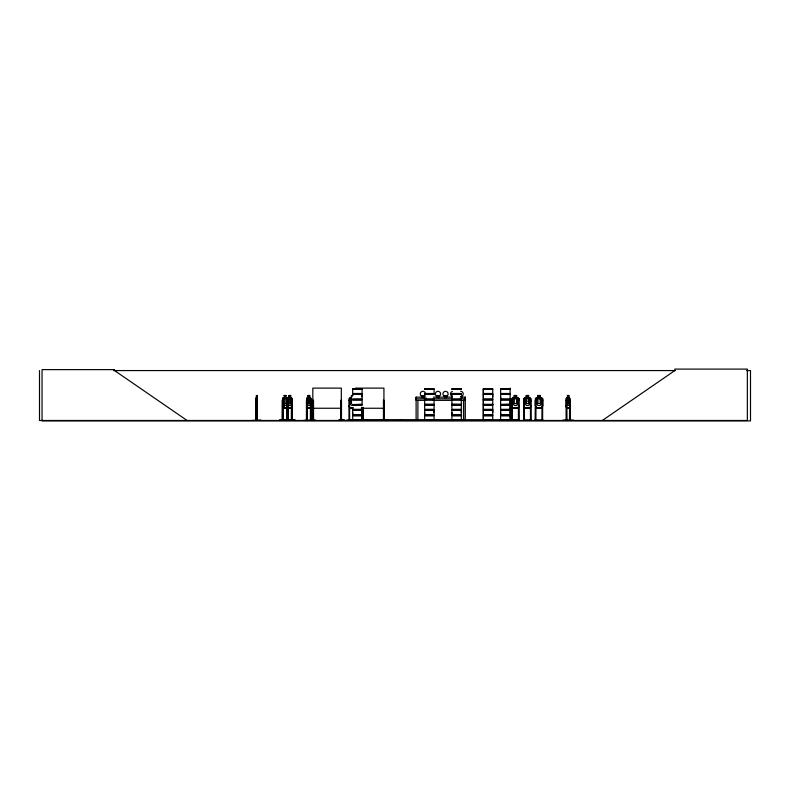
<?xml version="1.0" encoding="UTF-8"?>
<svg xmlns="http://www.w3.org/2000/svg" width="790" height="790" viewBox="0 0 790 790"><rect width="100%" height="100%" fill="white"/><g stroke="black" fill="none" stroke-linecap="round" stroke-linejoin="round"><path stroke-width="1.19" d="M362.097 414.888L352.676 414.888L352.686 412.578M362.087 396.738L362.087 394.427L352.676 394.427M424.665 414.888L424.665 410.257L434.085 410.257L434.075 414.888L424.665 414.888L424.674 412.578M434.075 412.578L434.075 410.257M451.89 414.888L451.89 410.257L461.311 410.257L461.301 414.888L451.89 414.888L451.9 412.578M461.301 412.578L461.301 410.257M483.332 414.888L483.332 410.257L492.743 410.257L492.733 414.888L483.322 414.888L483.322 410.257M483.332 399.049L483.332 394.427L492.743 394.427L492.733 399.049L483.322 399.049L483.322 394.427M492.733 412.578L492.733 410.257M492.733 396.738L492.733 394.427M510.054 414.888L500.633 414.888L500.643 412.578M510.054 399.049L500.633 399.049L500.643 396.738M425.948 397.133L416.103 397.133L416.113 400.352L425.326 400.352M460.363 397.133L465.29 397.133L465.29 400.352L461.064 400.352M352.676 404.687L362.087 404.322L362.097 399.987L352.676 399.987M257.175 407.946L257.412 398.832L256.869 397.963M257.412 405.487L257.254 407.946L256.088 407.946L256.029 405.487M362.097 404.687L352.498 404.559L362.097 404.45M252.01 420.468L260.917 420.102M424.576 404.549L434.095 404.687M424.645 420.468L424.665 415.817L434.085 415.817L434.085 420.28L424.595 420.31M461.321 404.687L451.87 404.45M483.292 420.468L492.753 420.28L492.733 415.817L483.322 415.817L483.322 420.28M500.554 420.399L500.633 415.817L510.054 415.817M256.493 397.963L255.95 398.841L255.94 420.478M256.177 397.963L256.079 420.478M566.627 407.946L566.173 405.487L566.558 407.946L569.58 407.946L569.946 405.487M569.58 407.946L570.015 405.487M287.017 407.946L287.609 405.477L288.143 407.946L291.619 407.946L292.122 405.487L292.122 398.832L291.51 398.041L288.113 398.041M291.619 407.946L292.122 405.487M310.579 397.963C312.218 400.767 311.26 404.747 310.559 407.867L307.162 407.867M310.598 407.946L311.122 405.477M563.013 420.102L573.402 420.102M569.521 420.102L569.63 400.352L570.202 400.352L570.202 420.478M507.861 420.468L507.851 419.747L507.733 420.478M508.069 420.418L508.029 419.747M303.419 420.418L315.526 420.073M279.512 420.418L295.006 420.102L279.522 420.379M279.522 420.102L295.006 420.102M352.765 420.418L352.676 415.817L362.097 415.817M519.178 405.487L518.329 407.946L512.513 407.946L511.752 405.487L511.831 398.881L512.542 397.963L514.231 397.963L514.231 395.484L516.7 395.484L516.62 398.041L517.855 398.871L517.855 403.493L516.62 405.477L514.31 405.477L513.065 403.493L513.065 398.871L514.31 398.041L514.31 395.563L516.62 395.563M531.166 405.487L530.317 407.946L524.501 407.946L523.74 405.487M542.69 405.477L541.871 407.867L536.173 407.867L535.423 405.477M500.08 420.102L518.339 419.954M523.533 420.379L524.451 419.747M535.156 420.418L535.294 400.352L535.985 400.352L535.906 420.478M566.223 420.478L566.242 398.841L566.568 397.963L567.496 397.963M566.242 398.841L566.647 397.963M287.007 397.963L287.688 398.841L288.162 397.963L289.17 397.963M287.738 398.881L288.182 398.041M307.211 397.963L306.885 420.478M307.231 398.041L306.668 398.841L306.648 420.478M283.008 397.963L282.465 398.841L283.087 397.963L284.311 397.963M567.467 398.041L566.845 398.871L566.874 420.478M535.423 398.881L536.173 398.041L541.871 398.041M289.219 398.041L288.478 398.871L288.478 403.493L289.219 405.477L290.592 405.477L291.332 403.493L291.332 398.871L290.592 398.041L290.582 395.484M308.219 395.484L307.527 403.493L308.258 405.477L309.641 405.477L310.381 403.493L310.381 398.871L309.641 398.041L309.621 395.484M284.301 398.041L283.442 398.871L283.442 403.493L284.301 405.477L285.901 405.477L286.75 403.493L286.75 398.871L285.901 398.041L285.891 395.484M451.89 420.28L451.9 415.817L461.311 415.817L461.311 420.28L451.87 420.468M602.316 420.478L674.838 370.569L674.838 369.098L747.35 369.098L747.35 420.478L39.5 420.478L39.5 370.569M351.491 395.563L351.491 398.041L350.256 398.871L350.256 403.493L351.491 405.477M113.642 370.569L675.213 370.569M746.797 370.569L750.5 370.569L750.5 420.902L42.048 420.902L42.048 369.621L114.57 369.621L114.57 370.569L187.082 420.478M355.46 388.117L383.93 388.117L383.93 420.478M352.666 388.848L362.097 388.848M424.655 388.848L434.095 388.848M451.88 388.848L461.321 388.848M483.312 388.848L492.753 388.848M500.623 388.848L510.054 388.848M424.655 389.026L434.095 389.016L434.075 393.499L424.665 393.499M451.88 389.026L461.321 389.036M483.312 389.026L492.753 389.026L492.733 393.499L483.322 393.499L483.322 389.036M510.054 389.016L500.623 389.026L500.643 393.499L510.054 393.499M352.686 389.312L362.087 389.312M424.674 389.312L434.075 389.312M451.9 389.312L461.301 389.312M492.733 389.312L483.332 389.312L483.332 393.499M500.643 389.312L510.044 389.312M451.89 393.499L461.311 393.499M352.607 393.815L362.156 393.815M424.595 393.815L434.154 393.815M451.831 393.815L461.38 393.815M483.253 393.815L492.802 393.815M500.564 393.815L510.113 393.815M352.607 394.101L362.156 394.101M424.595 394.101L434.154 394.101M451.831 394.101L461.38 394.101M483.253 394.101L492.802 394.101M500.564 394.101L510.113 394.101M424.665 394.427L434.085 394.427M451.89 394.427L461.311 394.427M510.054 394.427L500.633 394.427L500.633 399.049M256.947 395.484L256.404 395.484L256.276 398.871L256.938 405.477L257.165 398.871L256.424 395.563M284.183 395.484L285.95 395.484M353.061 395.484L351.412 395.484L351.412 397.963L349.723 397.963L348.933 398.841L348.973 420.478M284.232 395.563L285.901 395.563M289.15 395.563L290.592 395.563M308.199 395.563L309.641 395.563M528.609 395.563L526.298 395.563L526.298 398.041L525.054 398.871L525.054 403.493L526.298 405.477L528.609 405.477L529.843 403.493L529.843 398.871L528.609 398.041L528.688 395.484L526.209 395.484L526.209 397.963L524.52 397.963L523.74 398.841L523.77 420.478M537.901 395.563L540.212 395.563L540.212 398.041L541.456 398.871L541.456 403.493L540.212 405.477L537.901 405.477L536.667 403.493L536.667 398.871L537.901 398.041L537.822 395.484L540.301 395.484L540.301 397.963L541.9 397.963L542.769 398.832L542.769 405.487L541.92 407.946L536.104 407.946L535.344 405.487L535.344 398.841L536.134 397.963L537.822 397.963M567.467 395.563L568.711 395.563M421.949 397.676L421.949 395.869L423.904 395.869L423.904 397.666M437.048 397.676L437.048 395.869L439.003 395.869L439.003 397.666M444.592 397.676L444.602 395.869L446.557 395.869L446.557 397.666M256.859 395.978L256.859 396.807M433.315 397.133L451.762 397.133M285.891 397.963L287.066 397.963M290.582 397.963L291.599 397.963L292.073 398.871L292.004 420.478M307.142 397.963L308.219 397.963M309.621 397.963L310.648 397.963M516.7 397.963L518.309 397.963L519.178 398.832L519.277 420.428M528.688 397.963L530.297 397.963L531.166 398.832L531.186 420.102M568.691 397.963L570.015 398.832L569.975 420.478M256.098 398.041L257.244 398.041M283.037 398.041L287.037 398.041M307.162 398.041L310.628 398.041M349.763 398.041L351.491 398.041M524.56 398.041L530.258 398.041M566.588 398.041L569.551 398.041M416.123 398.812L425.958 398.812M433.335 398.812L451.781 398.812M460.382 398.812L465.3 398.812M284.301 398.871L285.901 398.871L285.901 403.493L284.301 403.493M352.676 399.049L362.097 399.049L362.097 394.427M424.665 399.049L434.085 399.049M451.89 399.049L461.311 399.049M352.607 399.375L362.156 399.375M424.595 399.375L434.154 399.375M451.831 399.375L461.38 399.375M483.253 399.375L492.802 399.375M500.564 399.375L510.113 399.375M352.607 399.661L362.156 399.661M424.595 399.661L434.154 399.661M451.831 399.661L461.38 399.661M483.253 399.661L492.802 399.661M500.564 399.661L510.113 399.661M483.322 399.987L492.743 399.987L492.743 404.441L483.332 404.322L483.322 399.987L483.332 404.322M510.054 399.987L500.633 399.987L500.633 404.441L510.044 404.322L500.544 404.569L510.054 404.638M256.069 400.352L255.684 420.478M286.879 400.352L288.004 400.352L288.054 420.478M291.392 400.352L292.004 400.352M310.431 400.352L311.053 400.352M312.83 400.352L313.502 400.352L313.551 420.478M348.894 400.352L349.575 400.352L349.654 420.478M432.732 400.352L452.482 400.352M510.113 400.352L510.37 420.478M511.703 400.352L512.384 400.352L512.414 420.418M519.099 400.352L518.418 400.352L518.418 420.478M523.691 400.352L524.372 400.352L524.451 420.478M531.087 400.352L530.396 400.352L530.475 420.478M542.69 400.352L542.009 400.352L541.93 420.478M566.223 400.352L566.795 400.352M523.74 401.182L531.166 401.182M424.674 404.322L434.075 404.322L434.075 399.987L424.665 399.987L424.665 404.441L434.095 404.441M451.9 404.322L461.301 404.322L461.301 399.987L451.89 399.987L451.89 404.441L461.321 404.45M492.753 404.45L483.233 404.569L492.753 404.638M352.666 404.845L362.097 404.845M483.312 404.845L492.753 404.845L492.733 409.329L483.322 409.329L483.322 404.875M510.054 404.875L500.623 404.875L500.643 409.329L510.054 409.329M352.686 405.142L362.087 405.142M424.674 405.142L434.075 405.142M451.9 405.142L461.301 405.142M492.733 405.142L483.332 405.142L483.332 409.329M500.643 405.142L510.044 405.142M282.465 405.487L283.096 407.867L287.037 407.867M306.668 405.487L307.192 407.946M256.098 407.867L257.244 407.867M288.113 407.867L291.579 407.867M349.763 407.867L353.179 407.867M518.27 407.867L512.572 407.867L511.831 405.477M530.258 407.867L524.56 407.867L523.819 405.477L523.819 398.881M566.588 407.867L569.551 407.867M307.122 407.946L310.658 407.946M353.189 407.946L349.694 407.946L348.933 405.487M312.83 408.252L341.31 408.252M361.395 408.252L383.93 408.252M352.676 409.329L362.097 409.329M352.607 409.654L362.156 409.654M424.595 409.654L434.154 409.654M451.831 409.654L461.38 409.654M483.253 409.654L492.802 409.654M500.564 409.654L510.113 409.654M352.607 409.941L362.156 409.941M424.595 409.941L434.154 409.941M451.831 409.941L461.38 409.941M483.253 409.941L492.802 409.941M500.564 409.941L510.113 409.941M362.097 410.257L352.676 410.257L352.676 414.888M510.054 410.257L500.633 410.257L500.633 414.888M352.607 415.204L362.156 415.204M424.595 415.204L434.154 415.204M451.831 415.204L461.38 415.204M483.253 415.204L492.802 415.204M500.564 415.204L510.113 415.204M352.607 415.491L362.156 415.491M424.595 415.491L434.154 415.491M451.831 415.491L461.38 415.491M483.253 415.491L492.802 415.491M500.564 415.491L510.113 415.491M255.624 419.747L256.128 419.747M256.869 419.747L257.372 420.478L257.165 397.963M282.208 419.747L282.988 419.747M286.819 419.747L288.064 419.747M291.332 419.747L292.073 419.747M310.381 419.747L311.112 419.747M313.571 419.747L312.771 419.747L312.781 420.478L312.83 388.117L341.31 388.117L341.359 420.478M341.566 419.747L340.767 419.747L340.776 420.478L340.826 400.352L341.497 400.352L341.497 420.478M519.178 419.747L518.339 419.747L518.339 420.478M531.166 419.747L530.317 419.747L530.317 420.478M535.225 419.747L536.055 419.747L536.055 420.478M541.93 419.747L542.769 419.747L542.769 420.478M566.154 419.747L566.855 419.747M569.56 419.747L570.262 419.747L570.222 420.478M338.841 420.428L344.173 420.073L338.772 420.478M346.741 420.063L366.985 420.102L352.646 420.468M381.392 420.063L386.814 420.418M524.451 419.954L530.327 419.954M536.055 419.954L541.93 419.954M338.811 420.092L344.183 420.092M352.686 420.152L366.985 420.102M424.674 420.152L434.075 420.152M451.9 420.152L461.301 420.152M492.733 420.152L483.332 420.152L483.332 415.817M356.428 420.418L356.359 419.747M519.099 398.871L518.27 398.041L512.572 398.041L511.831 398.881L511.801 420.063M444.592 395.869L445.906 397.666M437.048 395.869L438.351 397.666M421.949 395.869L423.252 397.666M569.501 397.963L569.975 398.871M566.845 403.493L567.467 405.477L568.642 405.477L569.274 403.493L568.691 395.484M569.857 400.352L569.857 403.897M569.857 407.452L569.817 420.478M568.761 397.963L568.761 395.484L567.427 395.484L567.546 398.041M566.608 419.747L566.608 420.478M566.45 400.352L566.489 420.478L566.41 419.747M566.282 398.881L566.282 405.477M542.69 398.871L542.612 420.478M542.088 419.747L542.088 420.478M535.373 419.747L535.373 420.478M530.999 419.747L531.008 420.478M524.293 419.747L524.293 420.478M519.02 419.747L519.02 420.478M516.255 420.478L516.255 419.855L348.815 419.747L348.815 420.478M514.981 419.855L514.981 420.478M512.463 419.747L512.463 420.478M511.624 419.747L511.624 420.478M510.113 388.117L510.113 420.478M509.372 420.478L509.333 419.747L509.234 420.478M509.027 419.747L509.115 420.478M508.948 419.747L508.898 420.478M508.73 419.747L508.681 420.478M508.582 419.747L508.523 420.478M508.444 419.747L508.375 420.478L508.286 419.747M505.551 419.747L505.57 420.478M505.521 419.747L505.531 420.478M505.225 419.747L505.363 420.478M505.096 419.747L505.146 420.478M504.909 419.747L504.879 420.478M502.944 419.954L502.944 420.478M502.884 419.747L502.805 420.478L502.628 419.747M502.42 420.478L502.42 419.747L502.312 420.478M502.243 419.747L502.094 420.478M465.28 397.133L465.29 420.478M463.582 400.352L463.582 420.478M463.532 400.352L463.532 420.478M461.656 395.869L461.656 397.666M452.147 395.869L452.147 397.676M452.078 419.855L452.078 420.478M450.813 419.855L450.813 420.478M450.428 419.855L450.428 420.478M437.779 419.855L437.779 420.478M436.742 419.855L436.742 420.478M435.705 419.855L435.705 420.478M417.92 400.352L417.871 420.478M416.103 397.133L416.113 420.478M402.189 419.855L402.189 420.478M401.814 419.855L401.814 420.478M401.152 419.855L401.152 420.478M400.412 419.855L400.412 420.478M400.115 419.855L400.115 420.478M384.177 420.478L384.118 400.352L383.456 400.352L383.456 420.478L383.397 419.747M383.851 419.747L383.752 420.478M383.644 400.352L383.584 420.478M363.39 407.452L363.449 420.478M363.252 407.452L363.232 420.478M363.133 407.452L363.143 420.478M362.995 407.452L362.975 420.478M362.027 407.452L362.037 420.478M361.889 407.452L361.889 420.478M361.771 407.452L361.781 420.478M361.632 407.452L361.632 420.478M356.122 419.747L356.181 420.478M355.935 419.747L355.994 420.478M355.856 419.747L355.826 420.478M355.727 419.747L355.678 420.478M355.46 419.747L355.52 420.478M355.401 419.747L355.401 420.478M351.906 395.978L351.906 396.807M351.491 398.871L351.491 403.493M351.244 419.855L351.244 420.478M351.155 419.855L351.155 420.478M350.859 419.855L350.859 420.478M349.782 419.855L349.842 420.478M349.496 419.747L349.496 420.478M341.221 419.747L341.201 420.478M341.013 400.352L340.964 420.478M313.314 400.352L313.373 420.478M313.235 419.747L313.205 420.478L313.018 400.352M311.102 398.832L311.033 420.478M310.845 406.267L310.845 420.478L310.727 419.747M310.648 400.352L310.598 420.478M310.431 406.267L310.391 420.478M309.69 397.963L309.69 395.484L308.149 395.484L308.199 398.041M307.093 420.478L307.093 419.747L306.382 419.747L306.392 420.478M307.034 420.478L307.053 400.352L306.431 400.352L306.451 420.478M291.796 406.267L291.846 420.478M291.599 400.352L291.688 420.478M291.55 419.747L291.55 420.478M291.392 406.267L291.342 420.478M290.641 397.963L290.641 395.484L289.101 395.484L289.101 397.963M289.17 395.484L289.15 398.041M287.837 419.747L287.837 420.478M287.797 406.267L287.708 420.478M287.55 420.478L287.609 398.832L287.076 407.946L282.998 407.946L282.543 398.841L282.455 420.478M287.343 400.352L287.343 420.478M287.175 419.747L287.145 420.478M287.066 400.352L287.017 420.478M286.879 407.452L286.819 420.478M284.242 395.484L284.301 407.946M282.978 420.478L282.919 400.352L282.267 400.352L282.208 420.478M282.731 407.452L282.79 420.478M282.652 419.747L282.534 420.478M257.056 407.452L257.175 420.478M256.869 395.484L256.938 398.041M256.928 407.452L256.918 420.478M255.812 400.352L255.822 420.478M460.629 391.307A2.607 2.607 0 0 1 463.236 393.924A2.607 2.607 0 0 1 460.629 396.531M452.403 396.442A2.607 2.607 0 0 1 452.403 391.396M425.405 394.595A2.607 2.607 0 0 1 421.386 396.057A2.607 2.607 0 0 1 421.386 391.781A2.607 2.607 0 0 1 425.405 393.242M362.097 389.036L352.666 389.036L352.686 393.499L362.097 393.499L362.097 389.036M285.615 395.978L284.578 395.978L284.578 396.807L285.615 396.807L285.615 395.978M290.345 395.978L289.466 395.978L289.466 396.807L290.345 396.807L290.345 395.978M309.394 395.978L308.505 395.978L308.505 396.807L309.394 396.807L309.394 395.978M516.206 395.978L514.725 395.978L514.725 396.807L516.206 396.807L516.206 395.978M528.194 395.978L526.713 395.978L526.713 396.807L528.194 396.807L528.194 395.978M539.797 395.978L538.316 395.978L538.316 396.807L539.797 396.807L539.797 395.978M568.435 395.978L567.684 395.978L567.684 396.807L568.435 396.807L568.435 395.978M256.938 398.871L256.503 403.493L256.938 398.871M290.592 398.871L289.219 398.871L289.219 403.493L290.592 403.493L290.592 398.871M309.641 398.871L308.258 398.871L308.258 403.493L309.641 403.493L309.641 398.871M516.62 398.871L514.31 398.871L514.31 403.493L516.62 403.493L516.62 398.871M528.609 398.871L526.298 398.871L526.298 403.493L528.609 403.493L528.609 398.871M540.212 398.871L537.901 398.871L537.901 403.493L540.212 403.493L540.212 398.871M568.642 398.871L567.467 398.871L567.467 403.493L568.642 403.493L568.642 398.871M434.095 404.845L424.655 404.855L424.674 409.329L434.085 409.329L434.085 404.875M461.321 404.845L451.88 404.855L451.9 409.329L461.311 409.329L461.311 404.875M444.227 396.175A2.607 2.607 0 0 0 448.137 393.924A2.607 2.607 0 0 0 444.227 391.662A2.607 2.607 0 0 0 444.227 396.175M436.673 396.175A2.607 2.607 0 0 0 440.593 393.924A2.607 2.607 0 0 0 436.673 391.662A2.607 2.607 0 0 0 436.673 396.175"/></g></svg>
